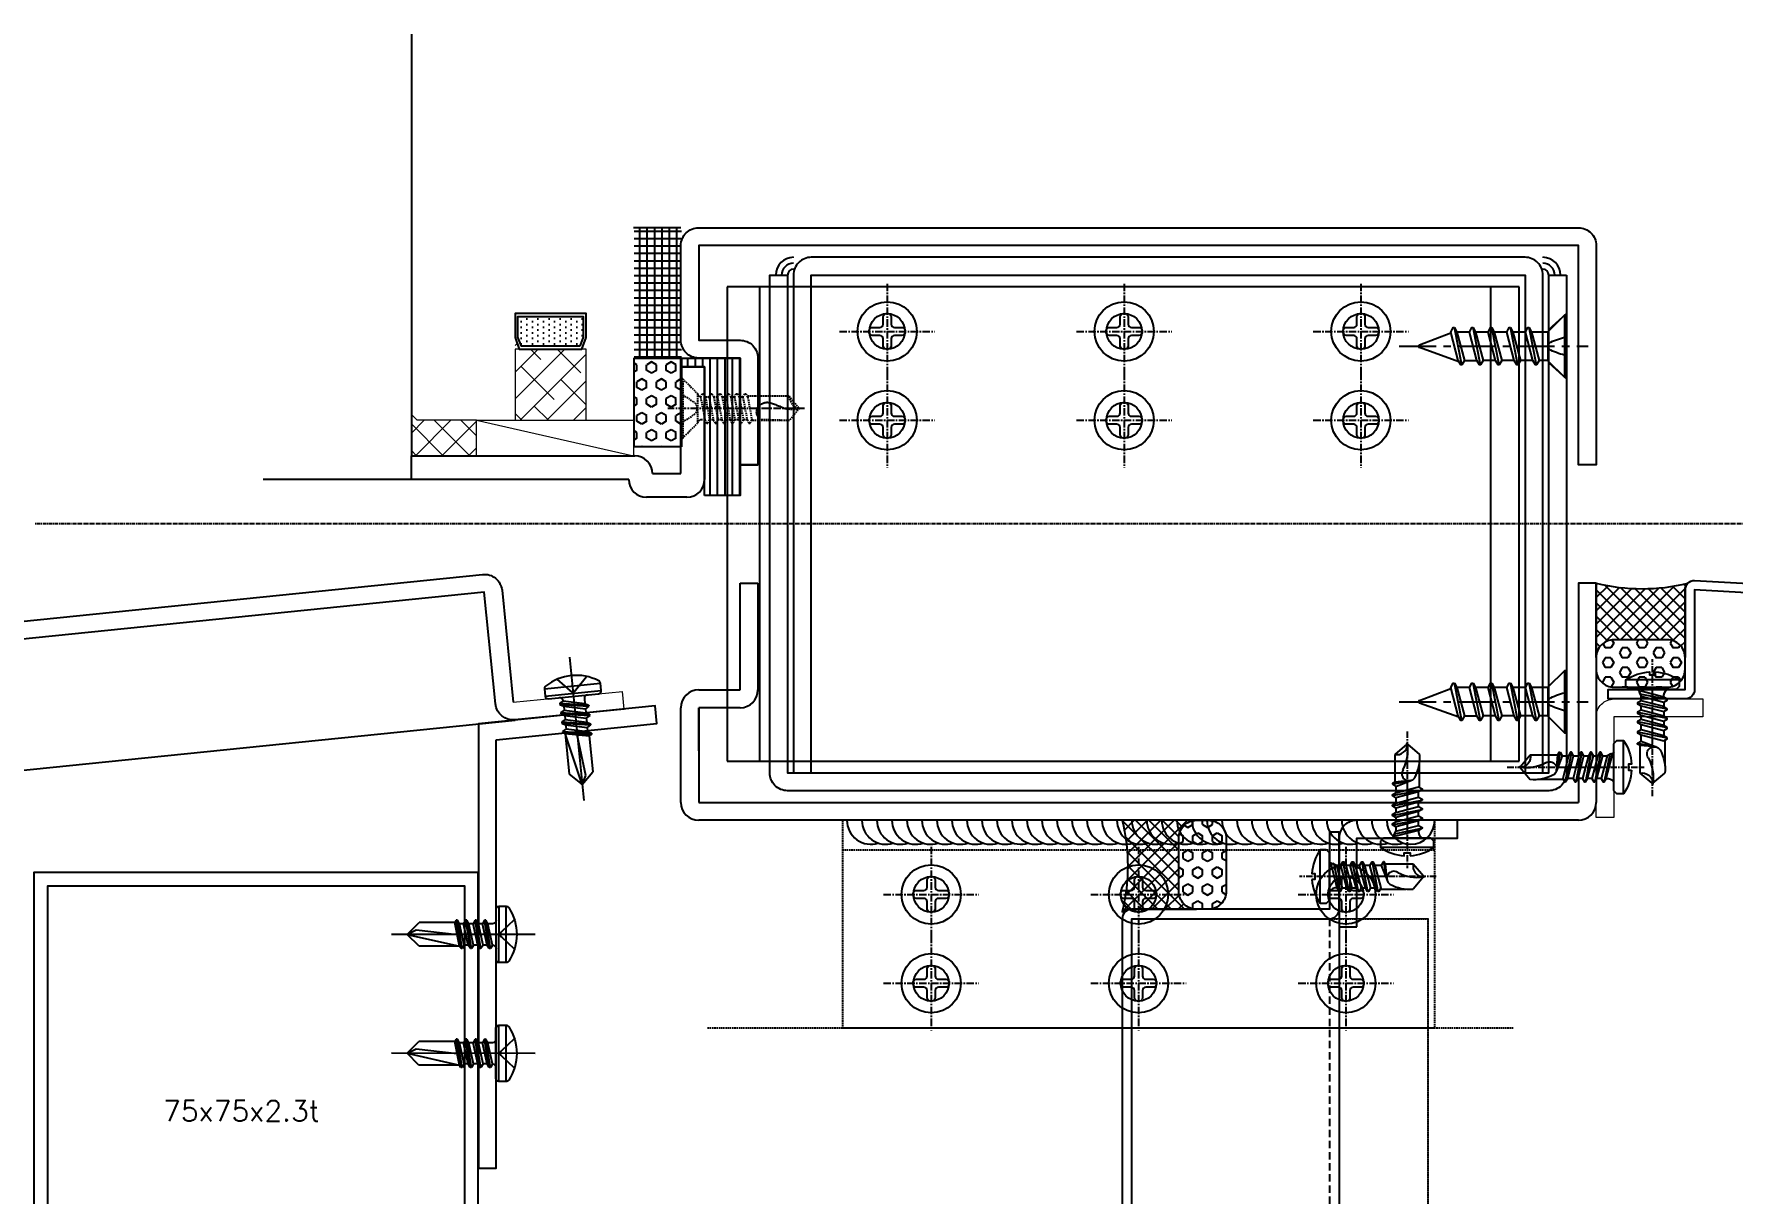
# Model space of a CAD drawing. Extents: x -3378 to 102197, y -3799 to 48702.
# Drawn here: x 81582.2 to 81869, y 9635 to 9830.8 of the extents above; entities that cross this region are included whole.
import ezdxf

# ---------------------------------------------------------------- set-up
doc = ezdxf.new("R2010")
doc.units = 0
doc.linetypes.add('CENTER', pattern=[2, 1.25, -0.25, 0.25, -0.25])
doc.linetypes.add('HIDDEN', pattern=[0.375, 0.25, -0.125])
for name, color, linetype in [('24WELD', 55, 'Continuous'), ('ARR', 6, 'Continuous'), ('BCM CL', 14, 'CENTER'), ('BCM-BKP', 6, 'Continuous'), ('BCM-DIM', 54, 'Continuous'), ('BCM-draft', 252, 'Continuous'), ('BCM-EXT', 2, 'Continuous'), ('BCM-EXTRU', 2, 'Continuous'), ('BCM-Extu', 4, 'Continuous'), ('BCM-SIL', 8, 'Continuous'), ('CENTER', 4, 'CENTER'), ('CL', 14, 'CENTER'), ('GM_SECT_15', 15, 'Continuous'), ('HIDDEN', 9, 'HIDDEN'), ('不鏽鋼板S.S.PANEL', 30, 'Continuous'), ('填縫物 SEALANT', 1, 'Continuous'), ('泡棉', 8, 'Continuous'), ('矽利康', 9, 'Continuous'), ('螺絲 固定五金 FASTENERS', 124, 'Continuous'), ('螺絲、螺栓', 4, 'Continuous'), ('視覺模型鋁擠型暫替', 4, 'Continuous'), ('視覺模型鋁擠型暫替材質文字', 1, 'Continuous'), ('金屬面材 METAL PANEL', 2, 'Continuous'), ('隔熱材 INSULATION', 9, 'HIDDEN')]:
    doc.layers.add(name, color=color, linetype=linetype)
doc.layers.add('BCM-ALP', color=7, linetype='Continuous', lineweight=0)
doc.layers.add('BCM-GK', color=252, linetype='Continuous', lineweight=5)
doc.layers.add('不顯示', color=254, linetype='Continuous', plot=False)
doc.styles.add('DIM', font='simplex.shx', dxfattribs={"bigfont": 'chineset.shx'})
pattern_1 = [(45, (-4141.5022, 978.2385), (-1.122532, 1.122532), []), (135, (-4141.5022, 978.2385), (-1.122532, -1.122532), [])]
pattern_2 = [(0, (-4141.5022, 978.2385), (0, 1.6497784), [0.9525, -1.905]), (120, (-4141.5022, 978.2385), (-1.42875, -0.8248892), [0.9525, -1.905]), (60, (-4140.5497, 978.2385), (-1.42875, 0.8248892), [0.9525, -1.905])]

# ---------------------------------------------------------------- blocks, each defined once
blk = doc.blocks.new('*u55')
at = {"layer": '泡棉'}
h = blk.add_hatch(dxfattribs=at)
h.set_pattern_fill('HEX', color=256, scale=0.3)
h.set_pattern_definition(pattern_2)
edge = h.paths.add_edge_path()
edge.add_line((-12, 9.53), (-3, 9.53))
edge.add_arc((-3, 12.53), 3, 270, 360)
edge.add_line((0, 12.53), (0, 14.53))
edge.add_arc((-3, 14.53), 3, 0, 90)
edge.add_line((-3, 17.53), (-12, 17.53))
edge.add_arc((-12, 14.53), 3, 90, 180)
edge.add_line((-15, 14.53), (-15, 12.53))
edge.add_arc((-12, 12.53), 3, 180, 270)
at = {"layer": '矽利康'}
h = blk.add_hatch(dxfattribs=at)
h.set_pattern_fill('ANSI37', color=256, scale=0.5, style=0)
h.set_pattern_definition(pattern_1)
edge = h.paths.add_edge_path()
edge.add_arc((-7.73, -32.06), 32.98, 76.4372, 103.5628)
edge.add_arc((-16.6, 1.13), 1.6, 315, 360)
edge.add_line((-15, 1.13), (-15, 12.53))
edge.add_arc((-12, 12.53), 3, 180, 270)
edge.add_line((-12, 9.53), (-3, 9.53))
edge.add_arc((-3, 12.53), 3, 270, 360)
edge.add_line((0, 12.53), (0, 0))
at = {"layer": '泡棉'}
blk.add_lwpolyline([(-12, 9.53), (-3, 9.53, 0.414214), (0, 12.53), (0, 14.53, 0.414214), (-3, 17.53), (-12, 17.53, 0.414214), (-15, 14.53), (-15, 12.53, 0.414214)], format="xyb", close=True, dxfattribs=at)
at = {"layer": '矽利康'}
blk.add_lwpolyline([(0, 0, 0.118914), (-15.47, 0, 0.198912), (-15, 1.13), (-15, 12.53, 0.414214), (-12, 9.53), (-3, 9.53, 0.414214), (0, 12.53)], format="xyb", close=True, dxfattribs=at)
blk = doc.blocks.new('M5x16圓頭自攻')
at = {"layer": 'ARR', "color": 0, "linetype": 'ByBlock', "ltscale": 0.3}
for p, q in [((-1.61, -4.5), (-1.61, 4.5)), ((0.5, 2.24), (1.14, 1.9)), ((0.72, 2.13), (1.65, -2.5)), ((1.89, 1.9), (1.14, 1.9)), ((2.24, 2.5), (3.24, -2.5)), ((3.48, 1.9), (2.73, 1.9)), ((3.83, 2.5), (4.83, -2.5)), ((5.07, 1.9), (4.32, 1.9)), ((5.42, 2.5), (6.42, -2.5)), ((6.81, 1.9), (5.91, 1.9)), ((7.16, 2.5), (8.16, -2.5)), ((8.4, 1.9), (7.65, 1.9)), ((8.73, 1.9), (7.98, 1.9)), ((9.08, 2.5), (9.7, -0.6)), ((14.12, 2.1), (9.46, 2.1)), ((15.83, 0.06), (14.12, 2.1)), ((15.83, 0.06), (15.95, 0.06)), ((16, -0.01), (16, 0.01)), ((2.14, -1.9), (2.89, -1.9)), ((3.73, -1.9), (4.48, -1.9)), ((5.32, -1.9), (6.07, -1.9)), ((6.91, -1.9), (7.81, -1.9)), ((8.54, -2.1), (12.91, -2.1)), ((15.83, -0.06), (14.12, -2.1)), ((15.83, -0.06), (15.95, -0.06))]:
    blk.add_line(p, q, dxfattribs=at)
at = {"layer": 'ARR', "color": 0, "linetype": 'CENTER', "ltscale": 0.87}
blk.add_line((18, 0), (-5.1, 0), dxfattribs=at)
at = {"layer": 'ARR', "color": 0, "linetype": 'ByBlock', "ltscale": 0.3}
blk.add_lwpolyline([(-2.98, -0.5, 0.134476), (-1.61, -4.5), (-0.58, -4.5, 0.198912), (-0.44, -4.44), (-0.06, -4.06, 0.198912), (0, -3.92), (0, 3.92, 0.198912), (-0.06, 4.06), (-0.44, 4.44, 0.198912), (-0.58, 4.5), (-1.61, 4.5, 0.134562), (-2.98, 0.5), (-2.48, 0.5), (-2.48, -0.5), (-2.98, -0.5)], format="xyb", dxfattribs=at)
blk.add_lwpolyline([(1.14, 1.9), (2.14, -1.9), (1.8, -2.5), (1.65, -2.5), (1.3, -1.9), (0.3, 1.9), (0.5, 2.24)], dxfattribs=at)
for points in [[(3.24, -2.5), (2.89, -1.9), (1.89, 1.9), (2.24, 2.5), (2.39, 2.5), (2.73, 1.9), (3.73, -1.9), (3.39, -2.5)], [(4.83, -2.5), (4.48, -1.9), (3.48, 1.9), (3.83, 2.5), (3.98, 2.5), (4.32, 1.9), (5.32, -1.9), (4.98, -2.5)], [(6.42, -2.5), (6.07, -1.9), (5.07, 1.9), (5.42, 2.5), (5.57, 2.5), (5.91, 1.9), (6.91, -1.9), (6.57, -2.5)], [(8.16, -2.5), (7.81, -1.9), (6.81, 1.9), (7.16, 2.5), (7.31, 2.5), (7.65, 1.9), (8.65, -1.9), (8.31, -2.5)], [(9.08, 2.5), (8.73, 1.9), (9.7, -0.6), (9.46, 2.1), (9.23, 2.5)]]:
    blk.add_lwpolyline(points, close=True, dxfattribs=at)
for centre, radius, start, end in [((0.67, 3.07), 0.874, 220.3388, 257.7802), ((10.86, -0.29), 1.2, 56.152, 236.152), ((14.85, 6.88), 7.01, 241.6458, 278.008), ((15.9, 1.75), 1.82, 168.8617, 267.6865), ((15.95, 0.01), 0.05, 0, 90), ((1.17, -3.34), 1.44, 84.7312, 144.22), ((13.52, 4.88), 7.01, 241.6458, 274.9541), ((15.95, -0.01), 0.05, 270, 0)]:
    blk.add_arc(centre, radius, start, end, dxfattribs=at)
blk = doc.blocks.new('*U255')
blk.add_blockref('M5x16圓頭自攻', (0, 0))
blk = doc.blocks.new('*U258')
at = {"layer": 'BCM-draft', "linetype": 'HIDDEN', "ltscale": 5}
blk.add_line((16.6, 35), (1108.47, 35), dxfattribs=at)
at = {"layer": 'BCM-draft'}
blk.add_lwpolyline([(16.6, 36.6), (1108.47, 36.6)], dxfattribs=at)
at = {"layer": '不鏽鋼板S.S.PANEL'}
blk.add_lwpolyline([(1110.07, 1.6), (1110.07, 35), (1123.07, 35), (1123.07, 36.6), (1110.07, 36.6, 0.414214), (1108.47, 35), (1108.47, 1.6), (16.6, 1.6), (16.6, 35, 0.414214), (15, 36.6), (2, 36.6), (2, 35), (15, 35), (15, 1.6, 0.414214), (16.6, 0), (1108.47, 0, 0.414214)], format="xyb", close=True, dxfattribs=at)
at = {"layer": '金屬面材 METAL PANEL'}
blk.add_lwpolyline([(18, 39.6), (3, 39.6), (3, 56.6), (0, 56.6), (0, 39.6, 0.414214), (3, 36.6), (18, 36.6)], format="xyb", close=True, dxfattribs=at)
at = {"layer": '隔熱材 INSULATION', "const_width": 0.2}
blk.add_lwpolyline([(1108.47, 35), (1108.47, 51.6), (16.6, 51.6), (16.6, 35)], dxfattribs=at)
at = {"layer": '隔熱材 INSULATION'}
blk.add_lwpolyline([(1108.47, 1.6), (16.6, 1.6), (16.6, 51.6), (1108.47, 51.6)], close=True, dxfattribs=at)
at = {"layer": '填縫物 SEALANT', "extrusion": (0, 0, -1), "zscale": -1}
blk.add_blockref('*u55', (0, 0), dxfattribs=at)
at = {"layer": '螺絲 固定五金 FASTENERS'}
for p, rotation in [((3, 48.1), 180), ((9.5, 35), 90)]:
    blk.add_blockref('*U255', p, dxfattribs=dict(at, rotation=rotation))
blk = doc.blocks.new('*U62')
blk.add_lwpolyline([(5, -0.3), (5, 0), (-5, 0), (-5, -0.3)])
at = {"layer": 'CL'}
blk.add_line((0, -20.87), (0, 2.23), dxfattribs=at)
at = {"layer": 'HIDDEN'}
for p, q in [((-5, -0.3), (-2.5, -2.8)), ((5, -0.3), (-5, -0.3)), ((2.5, -2.8), (-2.5, -2.8)), ((5, -0.3), (2.5, -2.8)), ((-1.92, -4.04), (-2.46, -4.35)), ((-2.46, -4.35), (-2.46, -4.53)), ((-2.46, -4.53), (-1.92, -4.84)), ((-1.92, -5.47), (-2.46, -5.78)), ((1.92, -3.32), (-1.92, -4.04)), ((-1.92, -4.04), (-1.92, -3.41)), ((1.92, -4.13), (-1.92, -4.84)), ((1.92, -4.75), (-1.92, -5.47)), ((-1.92, -5.47), (-1.92, -4.84)), ((1.92, -5.55), (-1.92, -6.27)), ((1.92, -3.32), (2.46, -3.63)), ((2.46, -3.81), (1.92, -4.12)), ((1.92, -4.75), (1.92, -4.12)), ((1.92, -4.75), (2.46, -5.06)), ((2.46, -5.24), (1.92, -5.55)), ((1.92, -6.18), (1.92, -5.55)), ((2.46, -3.63), (2.46, -3.81)), ((2.46, -5.06), (2.46, -5.24)), ((-2.46, -5.78), (-2.46, -5.96)), ((-2.46, -5.96), (-1.92, -6.27)), ((-1.92, -6.89), (-2.46, -7.21)), ((-2.46, -7.21), (-2.46, -7.38)), ((-2.46, -7.38), (-1.92, -7.69)), ((-1.92, -8.32), (-2.46, -8.63)), ((1.92, -6.18), (-1.92, -6.89)), ((-1.92, -6.89), (-1.92, -6.27)), ((1.92, -6.98), (-1.92, -7.69)), ((1.92, -7.61), (-1.92, -8.32)), ((-1.92, -8.32), (-1.92, -7.69)), ((1.92, -8.41), (-1.92, -9.12)), ((1.92, -6.18), (2.46, -6.49)), ((2.46, -6.67), (1.92, -6.98)), ((1.92, -7.61), (1.92, -6.98)), ((1.92, -7.61), (2.46, -7.92)), ((2.46, -8.1), (1.92, -8.41)), ((1.92, -9.04), (1.92, -8.41)), ((2.46, -6.49), (2.46, -6.67)), ((2.46, -7.92), (2.46, -8.1)), ((-2.46, -8.63), (-2.46, -8.81)), ((-2.46, -8.81), (-1.92, -9.12)), ((-1.92, -9.75), (-2.46, -10.06)), ((-2.46, -10.06), (-2.46, -10.24)), ((-2.46, -10.24), (-1.92, -10.55)), ((-1.92, -11.18), (-2.46, -11.49)), ((1.92, -9.04), (-1.92, -9.75)), ((-1.92, -9.75), (-1.92, -9.12)), ((1.92, -9.84), (-1.92, -10.55)), ((1.92, -10.46), (-1.92, -11.18)), ((-1.92, -11.18), (-1.92, -10.55)), ((1.92, -11.27), (-1.92, -11.98)), ((1.92, -9.04), (2.46, -9.35)), ((2.46, -9.53), (1.92, -9.84)), ((1.92, -10.46), (1.92, -9.84)), ((1.92, -10.46), (2.46, -10.78)), ((2.46, -10.95), (1.92, -11.27)), ((2.05, -18.25), (2.05, -11.19)), ((2.46, -9.35), (2.46, -9.53)), ((2.46, -10.78), (2.46, -10.95)), ((-2.46, -11.49), (-2.46, -11.67)), ((-2.46, -11.67), (-1.92, -11.98)), ((-2.05, -18.3), (-2.05, -11.91)), ((-2.05, -18.3), (-1.9, -13.44)), ((0, -20), (-2.05, -18.3)), ((2.05, -18.25), (0, -20))]:
    blk.add_line(p, q, dxfattribs=at)
for points in [[(-2.5, 0), (-1.03, -2.24, 0.216006), (0, -2.8)], [(2.5, 0), (1.03, -2.24, -0.216006), (0, -2.8)]]:
    blk.add_lwpolyline(points, format="xyb", dxfattribs=at)
for points in [[(-1.9, -13.44), (-1.71, -13.23), (-1.43, -13.04), (-1.18, -12.91), (-0.96, -12.83), (-0.77, -12.79), (-0.6, -12.78), (-0.45, -12.79), (-0.31, -12.82), (-0.18, -12.85), (-0.06, -12.89), (0.05, -12.93), (0.16, -12.97), (0.25, -13.02), (0.34, -13.08), (0.42, -13.14), (0.49, -13.2), (0.55, -13.26), (0.61, -13.33), (0.66, -13.4), (0.7, -13.48), (0.75, -13.56), (0.78, -13.64), (0.82, -13.72), (0.86, -13.8), (0.89, -13.89), (0.93, -13.98), (0.96, -14.07), (0.98, -14.16), (1.01, -14.26), (1.02, -14.37), (1.03, -14.48), (1.03, -14.6), (1.01, -14.73), (0.99, -14.86), (0.96, -15.01), (0.92, -15.15), (0.88, -15.31), (0.82, -15.47), (0.77, -15.63), (0.71, -15.8), (0.64, -15.97), (0.57, -16.14), (0.5, -16.32), (0.43, -16.5), (0.36, -16.68), (0.28, -16.86), (0.21, -17.04), (0.14, -17.22), (0.07, -17.41), (0.01, -17.61), (-0.05, -17.85), (-0.09, -18.14), (-0.11, -18.51), (-0.12, -18.97), (-0.1, -19.53), (0, -20)], [(2.05, -18.25), (1.65, -18.31), (1.2, -18.49), (0.87, -18.66), (0.62, -18.82), (0.43, -19), (0.27, -19.23), (0.12, -19.52), (0, -20)]]:
    blk.add_lwpolyline(points, dxfattribs=at)
for centre, radius, start, end in [((-2.62, -3.49), 0.699, 357.9568, 80.164), ((2.61, -3.48), 0.689, 98.9003, 173.2586)]:
    blk.add_arc(centre, radius, start, end, dxfattribs=at)
blk = doc.blocks.new('*u165')
at = {"layer": '泡棉'}
h = blk.add_hatch(dxfattribs=at)
h.set_pattern_fill('HEX', color=256, scale=0.3)
h.set_pattern_definition(pattern_2)
edge = h.paths.add_edge_path()
edge.add_line((-12, 9.53), (-3, 9.53))
edge.add_arc((-3, 12.53), 3, 270, 360)
edge.add_line((0, 12.53), (0, 14.53))
edge.add_arc((-3, 14.53), 3, 0, 90)
edge.add_line((-3, 17.53), (-12, 17.53))
edge.add_arc((-12, 14.53), 3, 90, 180)
edge.add_line((-15, 14.53), (-15, 12.53))
edge.add_arc((-12, 12.53), 3, 180, 270)
at = {"layer": '矽利康'}
h = blk.add_hatch(dxfattribs=at)
h.set_pattern_fill('ANSI37', color=256, scale=0.5, style=0)
h.set_pattern_definition(pattern_1)
edge = h.paths.add_edge_path()
edge.add_arc((-7.73, -32.06), 32.98, 76.4372, 103.5628)
edge.add_arc((-16.6, 1.13), 1.6, 315, 360)
edge.add_line((-15, 1.13), (-15, 12.53))
edge.add_arc((-12, 12.53), 3, 180, 270)
edge.add_line((-12, 9.53), (-3, 9.53))
edge.add_arc((-3, 12.53), 3, 270, 360)
edge.add_line((0, 12.53), (0, 0))
at = {"layer": '泡棉'}
blk.add_lwpolyline([(-12, 9.53), (-3, 9.53, 0.414214), (0, 12.53), (0, 14.53, 0.414214), (-3, 17.53), (-12, 17.53, 0.414214), (-15, 14.53), (-15, 12.53, 0.414214)], format="xyb", close=True, dxfattribs=at)
at = {"layer": '矽利康'}
blk.add_lwpolyline([(0, 0, 0.118914), (-15.47, 0, 0.198912), (-15, 1.13), (-15, 12.53, 0.414214), (-12, 9.53), (-3, 9.53, 0.414214), (0, 12.53)], format="xyb", close=True, dxfattribs=at)
blk = doc.blocks.new('A$C19CB1797')
at = {"layer": 'BCM-SIL'}
for p, q in [((8.28, 24.29, 0), (8.28, 0, 0)), ((3.53, 19.39, 0), (13.03, 19.39, 0)), ((3.53, 18.16, 0), (13.03, 18.16, 0)), ((6.49, 17.06, 0), (5.88, 16.71, 0)), ((5.88, 16.71, 0), (10.68, 15.91, 0)), ((5.88, 16.71, 0), (5.88, 16.51, 0)), ((5.88, 16.51, 0), (10.68, 15.72, 0)), ((5.88, 16.51, 0), (6.49, 16.16, 0)), ((6.49, 15.47, 0), (5.88, 15.12, 0)), ((5.88, 15.12, 0), (10.68, 14.32, 0)), ((5.88, 15.12, 0), (5.88, 14.92, 0)), ((5.88, 14.92, 0), (10.68, 14.13, 0)), ((5.88, 14.92, 0), (6.49, 14.57, 0)), ((6.49, 17.06, 0), (10.07, 16.26, 0)), ((6.49, 16.16, 0), (10.07, 15.36, 0)), ((6.49, 16.16, 0), (6.49, 15.47, 0)), ((6.49, 15.47, 0), (10.07, 14.68, 0)), ((6.49, 14.57, 0), (10.07, 13.78, 0)), ((6.49, 14.57, 0), (6.49, 13.88, 0)), ((10.07, 17.06, 0), (10.07, 16.26, 0)), ((10.07, 17.06, 0), (10.07, 16.26, 0)), ((10.07, 16.26, 0), (10.68, 15.91, 0)), ((10.68, 15.72, 0), (10.07, 15.36, 0)), ((10.07, 15.36, 0), (10.07, 14.68, 0)), ((10.07, 14.68, 0), (10.68, 14.32, 0)), ((10.68, 15.91, 0), (10.68, 15.72, 0)), ((6.49, 13.88, 0), (5.88, 13.53, 0)), ((5.88, 13.53, 0), (10.68, 12.74, 0)), ((5.88, 13.53, 0), (5.88, 13.33, 0)), ((5.88, 13.33, 0), (10.68, 12.54, 0)), ((5.88, 13.33, 0), (6.49, 12.98, 0)), ((6.49, 12.3, 0), (5.88, 11.94, 0)), ((5.88, 11.94, 0), (10.68, 11.15, 0)), ((5.88, 11.94, 0), (5.88, 11.75, 0)), ((5.88, 11.75, 0), (10.68, 10.95, 0)), ((5.88, 11.75, 0), (6.28, 11.52, 0)), ((8.28, 2.66, 0), (6.28, 11.52, 0)), ((6.28, 11.52, 0), (6.28, 4.66, 0)), ((6.28, 11.52, 0), (10.28, 10.72, 0)), ((6.49, 13.88, 0), (10.07, 13.09, 0)), ((6.49, 12.98, 0), (10.07, 12.19, 0)), ((6.49, 12.98, 0), (6.49, 12.3, 0)), ((6.49, 12.3, 0), (10.07, 11.5, 0)), ((10.68, 14.13, 0), (10.07, 13.78, 0)), ((10.07, 13.78, 0), (10.07, 13.09, 0)), ((10.07, 13.09, 0), (10.68, 12.74, 0)), ((10.68, 12.54, 0), (10.07, 12.19, 0)), ((10.07, 12.19, 0), (10.07, 11.5, 0)), ((10.07, 11.5, 0), (10.68, 11.15, 0)), ((10.68, 14.32, 0), (10.68, 14.13, 0)), ((10.68, 12.74, 0), (10.68, 12.54, 0)), ((9.03, 4.16, 0), (8.28, 11.12, 0)), ((10.68, 10.95, 0), (10.28, 10.72, 0)), ((10.28, 10.72, 0), (10.28, 4.66, 0)), ((10.68, 11.15, 0), (10.68, 10.95, 0)), ((6.28, 4.66, 0), (8.28, 2.66, 0)), ((8.28, 2.66, 0), (10.28, 4.66, 0)), ((8.28, 2.66, 0), (9.03, 4.16, 0))]:
    blk.add_line(p, q, dxfattribs=at)
at = {"layer": 'BCM-SIL', "elevation": 0}
blk.add_lwpolyline([(12.8, 19.81, 0.297439), (3.75, 19.81, 0.253368), (3.53, 19.39), (3.53, 18.16, 0.414214), (4.03, 17.66), (12.53, 17.66, 0.414214), (13.03, 18.16), (13.03, 19.39, 0.253368)], format="xyb", close=True, dxfattribs=at)
at = {"layer": 'BCM-SIL', "ltscale": 0.1, "elevation": 0}
blk.add_lwpolyline([(5.78, 20.77), (7.8, 18.64, 0.205918), (8.28, 18.43, 0.205918), (8.75, 18.64), (10.78, 20.77)], format="xyb", dxfattribs=at)
at = {"layer": 'BCM-SIL'}
for centre, start, end in [((5.89, 17.06, 0), 0, 90), ((10.67, 17.06, 0), 90, 180)]:
    blk.add_arc(centre, 0.6, start, end, dxfattribs=at)
blk = doc.blocks.new('*u927')
at = {"layer": 'CENTER', "color": 0, "ltscale": 5}
blk.add_line((28.28, 0), (-3.62, 0), dxfattribs=at)
at = {"layer": '螺絲、螺栓', "color": 0, "linetype": 'ByBlock', "ltscale": 0.2}
for p, q in [((0.3, 5.3), (0.3, -5.3)), ((5.08, 3.15), (6.34, -3.15)), ((8.23, 3.15), (9.49, -3.15)), ((11.38, 3.15), (12.64, -3.15)), ((14.53, 3.15), (15.79, -3.15)), ((17.68, 3.15), (18.94, -3.15)), ((3.1, 2.5), (3.1, -2.5)), ((3.1, 2.39), (4.64, 2.39)), ((5.7, 2.39), (7.79, 2.39)), ((8.85, 2.39), (10.94, 2.39)), ((12, 2.39), (14.09, 2.39)), ((17.24, 2.39), (15.15, 2.39)), ((18.17, 2.61), (24.84, 0.24)), ((3.1, -2.39), (5.9, -2.39)), ((6.96, -2.39), (9.05, -2.39)), ((10.11, -2.39), (12.2, -2.39)), ((13.26, -2.39), (15.35, -2.39)), ((16.41, -2.39), (18.5, -2.39)), ((24.84, -0.23), (19.52, -2.25))]:
    blk.add_line(p, q, dxfattribs=at)
blk.add_lwpolyline([(3.1, -2.5), (0.3, -5.3), (0, -5.3), (0, 5.3), (0.3, 5.3), (3.1, 2.5)], dxfattribs=at)
for points in [[(6.34, -3.15), (5.9, -2.39), (4.64, 2.39), (5.08, 3.15), (5.27, 3.15), (5.7, 2.39), (6.96, -2.39), (6.53, -3.15)], [(9.49, -3.15), (9.05, -2.39), (7.79, 2.39), (8.23, 3.15), (8.42, 3.15), (8.85, 2.39), (10.11, -2.39), (9.68, -3.15)], [(12.64, -3.15), (12.2, -2.39), (10.94, 2.39), (11.38, 3.15), (11.57, 3.15), (12, 2.39), (13.26, -2.39), (12.83, -3.15)], [(15.79, -3.15), (15.35, -2.39), (14.09, 2.39), (14.53, 3.15), (14.72, 3.15), (15.15, 2.39), (16.41, -2.39), (15.98, -3.15)], [(18.94, -3.15), (18.5, -2.39), (17.24, 2.39), (17.68, 3.15), (17.87, 3.15), (18.3, 2.39), (19.56, -2.39), (19.13, -3.15)]]:
    blk.add_lwpolyline(points, close=True, dxfattribs=at)
blk.add_lwpolyline([(0, 1.61, -0.048054), (2.67, 0.68, -0.292428), (3.1, 0, -0.292428), (2.67, -0.68, -0.048054), (0, -1.61, -0.048054)], format="xyb", dxfattribs=at)
blk.add_arc((24.75, 0), 0.252, 292.1627, 69.4623, dxfattribs=at)
blk = doc.blocks.new('*U929')
blk.add_blockref('*u927', (0, 0))
blk = doc.blocks.new('下水槽料')
at = {"layer": 'BCM-DIM', "linetype": 'Continuous'}
h = blk.add_hatch(dxfattribs=at)
h.set_pattern_fill('ANSI37', color=256, scale=10, angle=45)
h.set_pattern_definition([(90, (-95148.0597, -997857.4866), (-1.25, 0), []), (180, (-95148.0597, -997857.4866), (-1e-16, -1.25), [])])
h.paths.add_polyline_path([(-154.38, 0), (-162.38, 0), (-162.38, -22), (-154.38, -22)])
at = {"layer": '泡棉'}
h = blk.add_hatch(dxfattribs=at)
h.set_pattern_fill('HEX', color=256, scale=0.3, angle=90)
h.set_pattern_definition([(90, (0.1197, -78.6612), (-1.649778, 1e-16), [0.9525, -1.905]), (210, (0.1197, -78.6612), (0.824889, -1.42875), [0.9525, -1.905]), (150, (0.1197, -77.7087), (-0.824889, -1.42875), [0.9525, -1.905])])
h.paths.add_polyline_path([(-154.38, -22), (-162.38, -22), (-162.38, -37), (-154.38, -37)])
at = {"layer": 'BCM-DIM', "linetype": 'Continuous'}
for p, q in [((-154.5, 0), (-162.5, 0)), ((-154.38, -22), (-162.38, -22))]:
    blk.add_line(p, q, dxfattribs=at)
at = {"layer": '泡棉'}
blk.add_lwpolyline([(-154.38, -37), (-162.38, -37), (-162.38, -22), (-154.38, -22)], close=True, dxfattribs=at)
at = {"layer": '視覺模型鋁擠型暫替', "linetype": 'Continuous'}
for points in [[(-8, -17.18), (-5, -14.5), (-5, -20)], [(-8, -22.82), (-5, -25.5), (-5, -20)]]:
    blk.add_lwpolyline(points, dxfattribs=at)
at = {"layer": '視覺模型鋁擠型暫替', "color": 7, "linetype": 'Continuous'}
for centre, radius, start, end in [((-135.5, -8), 3, 90, 180), ((-9, -8), 3, 0, 90), ((-135.5, -8), 2, 90, 180), ((-135.5, -8), 1, 90, 180), ((-9, -8), 2, 0, 90), ((-9, -8), 1, 0, 90)]:
    blk.add_arc(centre, radius, start, end, dxfattribs=at)
at = {"layer": '金屬面材 METAL PANEL'}
blk.add_lwpolyline([(-3, -40), (-3, -40), (-3, -40), (-3, -3), (-151.5, -3), (-151.5, -19), (-144.5, -19, -0.414214), (-141.5, -22), (-141.5, -40), (-144.5, -40), (-144.5, -40), (-141.5, -40), (-141.5, -40), (-144.5, -40), (-144.5, -22), (-151.5, -22, -0.414214), (-154.5, -19), (-154.5, -3, -0.414214), (-151.5, 0), (-3, 0, -0.414214), (0, -3), (0, -40), (-3, -40), (-3, -40), (-3, -40)], format="xyb", dxfattribs=at)
for points in [[(-132.5, -92.01), (-132.5, -8), (-12, -8), (-12, -92.01), (-9, -92.01), (-9, -8, 0.414214), (-12, -5), (-132.5, -5, 0.414214), (-135.5, -8), (-135.5, -92.01)], [(-5, -8), (-5, -92.01, -0.414214), (-8, -95.01), (-136.5, -95.01, -0.414214), (-139.5, -92.01), (-139.5, -8), (-136.5, -8), (-136.5, -92.01), (-8, -92.01), (-8, -8)]]:
    blk.add_lwpolyline(points, format="xyb", close=True, dxfattribs=at)
at = {"layer": '螺絲 固定五金 FASTENERS', "rotation": 180}
blk.add_blockref('*U929', (-5, -20), dxfattribs=at)
blk = doc.blocks.new('上水槽料')
at = {"layer": '金屬面材 METAL PANEL'}
for p, q in [((-144.52, 40), (-141.5, 40)), ((-144.5, 22), (-144.52, 40)), ((-141.5, 40), (-141.5, 22)), ((0, 40), (0, 3)), ((-151.5, 22), (-144.5, 22)), ((-154.5, 3), (-154.5, 19)), ((-144.5, 19), (-151.5, 19)), ((-151.5, 19), (-151.5, 3)), ((-151.5, 3), (-3, 3)), ((-3, 0), (-151.5, 0))]:
    blk.add_line(p, q, dxfattribs=at)
blk.add_lwpolyline([(0, 40), (-3, 40), (-3, 3)], dxfattribs=at)
for centre, start, end in [((-151.5, 19), 90, 180), ((-144.5, 22), 270, 0), ((-151.5, 3), 180, 270), ((-3, 3), 270, 0)]:
    blk.add_arc(centre, 3, start, end, dxfattribs=at)
at = {"layer": '螺絲 固定五金 FASTENERS', "rotation": 180}
blk.add_blockref('*U929', (-5, 20), dxfattribs=at)
blk = doc.blocks.new('玻璃飾條04')
at = {"layer": '視覺模型鋁擠型暫替', "linetype": 'Continuous'}
for p, q in [((45.5, 15), (49.5, 15)), ((45.5, -3), (45.5, 15)), ((49.5, 15), (49.5, -4)), ((0, -4), (0, 0)), ((0, 0), (37.7, 0)), ((36.7, -4), (36.7, -4)), ((40.7, -3), (40.7, -3)), ((40.7, -3), (45.5, -3)), ((46.5, -7), (39.7, -7))]:
    blk.add_line(p, q, dxfattribs=at)
blk.add_lwpolyline([(36.7, -4), (4, -4), (4, -4), (4, -4), (4, -4), (0, -4), (0, 0)], dxfattribs=at)
for centre, start, end in [((37.7, -3), 0, 90), ((39.7, -4), 180, 270), ((46.5, -4), 270, 360)]:
    blk.add_arc(centre, 3, start, end, dxfattribs=at)
blk = doc.blocks.new('*U35')
blk.add_lwpolyline([(1.22, 0.68), (2.48, 0.68, -0.398336), (3.02, 0.16, -0.027263), (3.02, -0.16, -0.398336), (2.48, -0.68), (1.22, -0.68, 0.414214), (0.68, -1.22), (0.68, -2.48, -0.398336), (0.16, -3.02, -0.027263), (-0.16, -3.02, -0.398336), (-0.68, -2.48), (-0.68, -1.22, 0.414214), (-1.22, -0.68), (-2.48, -0.68, -0.398336), (-3.02, -0.16, -0.027263), (-3.02, 0.16, -0.398336), (-2.48, 0.68), (-1.22, 0.68, 0.414214), (-0.68, 1.22), (-0.68, 2.48, -0.398336), (-0.16, 3.02, -0.027263), (0.16, 3.02, -0.398336), (0.68, 2.48), (0.68, 1.22, 0.414214)], format="xyb", close=True)
blk.add_circle((0, 0), 5)
at = {"layer": 'CL'}
for p, q in [((0, 8.04), (0, -8.04)), ((-8.04, 0), (8.04, 0))]:
    blk.add_line(p, q, dxfattribs=at)
blk = doc.blocks.new('圓孔6mm')
at = {"layer": '視覺模型鋁擠型暫替', "color": 6, "linetype": 'Continuous'}
blk.add_circle((0, 0), 3, dxfattribs=at)
at = {"layer": 'BCM-draft'}
blk.add_blockref('*U35', (0, 0), dxfattribs=at)
blk = doc.blocks.new('*U51')
for centre, end in [((-93.95, 3.05), 286.3529), ((-91.45, 2.96), 286.3529), ((-88.95, 2.88), 286.3529), ((-86.45, 2.8), 286.3529), ((-83.96, 2.72), 286.3529), ((-81.46, 2.64), 286.3529), ((-78.96, 2.56), 286.3529), ((-76.46, 2.48), 286.3529), ((-73.96, 2.4), 286.3529), ((-71.46, 2.32), 286.3529), ((-68.96, 2.24), 286.3529), ((-66.47, 2.15), 286.3529), ((-63.97, 2.07), 286.3529), ((-61.47, 1.99), 286.3529), ((-58.97, 1.91), 286.3529), ((-56.47, 1.83), 286.3529), ((-53.97, 1.75), 286.3529), ((-51.47, 1.67), 286.3529), ((-48.97, 1.59), 286.3529), ((-46.48, 1.51), 286.3529), ((-43.98, 1.43), 286.3529), ((-41.48, 1.34), 286.3529), ((-38.98, 1.26), 286.3529), ((-36.48, 1.18), 286.3529), ((-33.98, 1.1), 286.3529), ((-31.48, 1.02), 286.3529), ((-28.98, 0.94), 286.3529), ((-26.49, 0.86), 286.3529), ((-23.99, 0.78), 286.3529), ((-21.49, 0.7), 286.3529), ((-18.99, 0.62), 286.3529), ((-16.49, 0.53), 286.3529), ((-13.99, 0.45), 286.3529), ((-11.49, 0.37), 286.3529), ((-9, 0.29), 286.3529), ((-6.5, 0.21), 286.3529), ((-4, 0.13), 358.1431)]:
    blk.add_arc(centre, 4, 178.1431, end)
blk = doc.blocks.new('上橫料托架4t-2')
at = {"layer": '視覺模型鋁擠型暫替', "color": 6, "linetype": 'HIDDEN'}
blk.add_line((7.45, -5), (107.45, -5), dxfattribs=at)
blk.add_lwpolyline([(7.45, -35), (107.45, -35), (107.45, 0), (7.45, 0)], close=True, dxfattribs=at)
at = {"layer": '24WELD', "xscale": 1.012500000000001, "yscale": 1.012500000000001, "zscale": 1.012500000000001, "rotation": 1.856937198354216}
blk.add_blockref('*U51', (107.45, 0), dxfattribs=at)
at = {"layer": '視覺模型鋁擠型暫替', "linetype": 'HIDDEN'}
for p in [(22.45, -12.5), (57.45, -12.5), (92.45, -12.5), (22.45, -27.5), (57.45, -27.5), (92.45, -27.5)]:
    blk.add_blockref('圓孔6mm', p, dxfattribs=at)
blk = doc.blocks.new('下水槽料托架4t')
at = {"layer": '金屬面材 METAL PANEL', "linetype": 'Continuous'}
for p, q in [((73.25, 0), (-60.43, 0)), ((-60.43, 0, 0), (-60.43, -80, 0)), ((-54.96, 0), (-54.96, -80)), ((68.39, 0), (68.39, -80)), ((73.25, -80), (73.25, 0)), ((-60.43, -80), (73.25, -80))]:
    blk.add_line(p, q, dxfattribs=at)
at = {"layer": '視覺模型鋁擠型暫替', "linetype": 'Continuous'}
for p in [(-33.43, -7.5), (6.57, -7.5), (46.54, -7.5), (-33.43, -22.5), (6.57, -22.5), (46.54, -22.5)]:
    blk.add_blockref('圓孔6mm', p, dxfattribs=at)
blk = doc.blocks.new('75x75x2.3t')
at = {"layer": 'GM_SECT_15'}
for points in [[(0, -75), (75, -75), (75, 0), (0, 0)], [(2.3, -72.7), (72.7, -72.7), (72.7, -2.3), (2.3, -2.3)]]:
    blk.add_lwpolyline(points, close=True, dxfattribs=at)
at = {"layer": '不顯示', "linetype": 'Continuous', "insert": (21.79, -38.48), "char_height": 3.5, "attachment_point": 1, "style": 'DIM'}
blk.add_mtext_dynamic_manual_height_columns('75x75x2.3t', width=3.4858, gutter_width=17.5, heights=[0], dxfattribs=at)
blk = doc.blocks.new('外懸包板斷面')
h = blk.add_hatch()
h.set_pattern_fill('ANSI31', color=9, scale=10, angle=45, style=0)
h.set_pattern_definition([(90, (29087.5603, -592139.1451), (-1.25, 1e-15), [])])
h.paths.add_polyline_path([(649.5, 1126.11), (649.5, 1147.81), (645.5, 1147.81), (645.5, 1149.31), (655.5, 1149.31), (655.5, 1126.11)])
at = {"layer": 'BCM-Extu', "linetype": 'ByBlock'}
h = blk.add_hatch(dxfattribs=at)
h.set_pattern_fill('DOTS', color=8, scale=15, angle=90, style=0)
h.set_pattern_definition([(90, (1174.41215, 3920.9832), (-0.9375, 0.46875), [0, -0.9375])])
h.paths.add_polyline_path([(618.57, 1151.31), (618, 1152.85), (618, 1156.31), (629, 1156.31), (629, 1152.85), (628.43, 1151.31)])
at = {"layer": 'BCM-GK', "linetype": 'ByBlock'}
h = blk.add_hatch(dxfattribs=at)
h.set_pattern_fill('ANSI38', color=256, angle=180)
h.set_pattern_definition([(225, (1299993.2596, -121000.2882), (2.24506403, -2.24506403), []), (315, (1299993.2596, -121000.2882), (6.735192091, -2.24506403), [7.9375, -4.7625])])
h.paths.add_polyline_path([(628.78, 1150.81), (629.5, 1152.76), (629.5, 1138.81), (617.5, 1138.81), (617.5, 1152.76), (618.22, 1150.81)])
h = blk.add_hatch(dxfattribs=at)
h.set_pattern_fill('ANSI37', color=256, angle=-180)
h.set_pattern_definition([(225, (-459117.4387, 115538.1216), (2.24506403, -2.24506403), []), (315, (-459117.4387, 115538.1216), (2.24506403, 2.24506403), [])])
h.paths.add_polyline_path([(600, 1132.81), (611, 1132.81), (611, 1138.81), (601, 1138.81), (600, 1139.81)])
at = {"color": 6, "linetype": 'Continuous'}
blk.add_lwpolyline([(649.5, 1126.11), (649.5, 1147.81), (645.5, 1147.81), (645.5, 1149.31), (655.5, 1149.31), (655.5, 1126.11)], close=True, dxfattribs=at)
at = {"layer": 'BCM CL', "ltscale": 0.5}
blk.add_line((962.4, 1121.31), (536.43, 1121.31), dxfattribs=at)
at = {"layer": 'BCM-ALP'}
for p in [(617.2, 1091.24), (635.93, 1090.08)]:
    blk.add_line(p, (635.63, 1093.07), dxfattribs=at)
blk.add_lwpolyline([(818, 1088.78), (803, 1088.78), (803, 1071.78), (800, 1071.78), (800, 1088.78, -0.414214), (803, 1091.78), (818, 1091.78)], format="xyb", close=True, dxfattribs=at)
at = {"layer": 'BCM-BKP'}
blk.add_lwpolyline([(921.76, 1021.31), (836.16, 1109.08), (816.6, 1110.18), (816.6, 1093.38, -0.414214), (815, 1091.78), (802, 1091.78), (802, 1093.38), (815, 1093.38), (815, 1110.18, -0.414214), (816.6, 1111.78), (836.86, 1110.65)], format="xyb", dxfattribs=at)
at = {"layer": 'BCM-EXT', "color": 8}
blk.add_line((600, 1128.81), (575, 1128.81), dxfattribs=at)
blk.add_lwpolyline([(600, 1203.99), (600, 1132.81)], dxfattribs=at)
at = {"layer": 'BCM-EXTRU'}
blk.add_line((648.5, 1083.01), (648.5, 1090.31), dxfattribs=at)
at = {"layer": 'BCM-Extu', "color": 8, "linetype": 'ByBlock'}
for points in [[(629.5, 1152.76), (629.5, 1156.81), (617.5, 1156.81), (617.5, 1152.76), (618.22, 1150.81), (628.78, 1150.81)], [(628.43, 1151.31), (618.57, 1151.31), (618, 1152.85), (618, 1156.31), (629, 1156.31), (629, 1152.85)]]:
    blk.add_lwpolyline(points, close=True, dxfattribs=at)
at = {"layer": 'BCM-GK', "linetype": 'ByBlock'}
for points in [[(629.5, 1138.81), (629.5, 1150.81), (617.5, 1150.81), (617.5, 1138.81)], [(611, 1138.81), (637.5, 1138.81), (637.5, 1132.81), (611, 1132.81)]]:
    blk.add_lwpolyline(points, close=True, dxfattribs=at)
at = {"layer": 'BCM-GK'}
blk.add_lwpolyline([(600, 1132.81), (611, 1132.81), (611, 1138.81), (601, 1138.81), (600, 1139.81), (600, 1132.81)], dxfattribs=at)
at = {"layer": 'BCM-GK', "linetype": 'ByBlock'}
blk.add_lwpolyline([(611, 1138.81), (637.5, 1132.81)], dxfattribs=at)
at = {"layer": '視覺模型鋁擠型暫替', "color": 6, "linetype": 'HIDDEN'}
blk.add_line((650, 1171.31), (786, 1171.31), dxfattribs=at)
at = {"layer": '視覺模型鋁擠型暫替', "linetype": 'Continuous'}
blk.add_lwpolyline([(614.31, 1084.89), (641.46, 1087.62), (641.15, 1090.6), (611.31, 1087.6), (611.31, 1012.6), (614.31, 1012.6), (614.31, 1012.6)], close=True, dxfattribs=at)
at = {"layer": '金屬面材 METAL PANEL', "color": 6, "linetype": 'HIDDEN'}
blk.add_line((650, 1036.31), (786, 1036.31), dxfattribs=at)
at = {"layer": '金屬面材 METAL PANEL'}
for points in [[(127.61, 364.76), (450, 1096.31), (612.01, 1112.8, -0.414607), (615.3, 1110.12), (617.2, 1091.24)], [(635.93, 1090.08), (617.49, 1088.26, -0.41392), (614.21, 1090.94), (612.31, 1109.82), (452.04, 1093.5), (130.35, 363.55)]]:
    blk.add_lwpolyline(points, format="xyb", dxfattribs=at)
blk.add_lwpolyline([(55.15, 138.13), (466.98, 1072.91), (617.53, 1088.23)], dxfattribs=at)
at = {"rotation": 270}
blk.add_blockref('*U258', (720, 1071.31), dxfattribs=at)
at = {"layer": 'BCM-draft', "rotation": 90}
blk.add_blockref('*U62', (645.5, 1140.81), dxfattribs=at)
at = {"layer": 'BCM-SIL', "extrusion": (0, 0, -1), "xscale": -1, "zscale": -1, "rotation": 180}
blk.add_blockref('*u165', (-800, 1111.31), dxfattribs=at)
at = {"layer": 'BCM-SIL', "rotation": 5.678879486056908}
blk.add_blockref('A$C19CB1797', (620.87, 1073.86, 0), dxfattribs=at)
at = {"layer": 'BCM-SIL'}
for name, p, xscale, rotation in [('*U255', (809.5, 1093.38), -1.000000000000001, 90), ('A$C19CB1797', (596.63, 1043.78, 0), -1, 269.9713273716584), ('A$C19CB1797', (596.62, 1023.71, 0), -1, 269.9713273716584)]:
    blk.add_blockref(name, p, dxfattribs=dict(at, xscale=xscale, rotation=rotation))
at = {"layer": 'BCM-SIL', "xscale": -1}
blk.add_blockref('*U255', (803, 1080.28), dxfattribs=at)
at = {"layer": '視覺模型鋁擠型暫替', "linetype": 'Continuous'}
for name, p in [('下水槽料', (800, 1171.31)), ('下水槽料托架4t', (713.75, 1161.31)), ('玻璃飾條04', (600, 1132.81)), ('上水槽料', (800, 1071.31)), ('上橫料托架4t-2', (665.3, 1071.31))]:
    blk.add_blockref(name, p, dxfattribs=at)
at = {"layer": '視覺模型鋁擠型暫替材質文字', "linetype": 'Continuous', "rotation": 359.9999953602277}
blk.add_blockref('75x75x2.3t', (536.3, 1062.5), dxfattribs=at)

msp = doc.modelspace()

# ---------------------------------------------------------------- block references
at = {"layer": '金屬面材 METAL PANEL'}
msp.add_blockref('外懸包板斷面', (81045.866, 8626.773, 0), dxfattribs=at)

doc.saveas('drawing.dxf')
